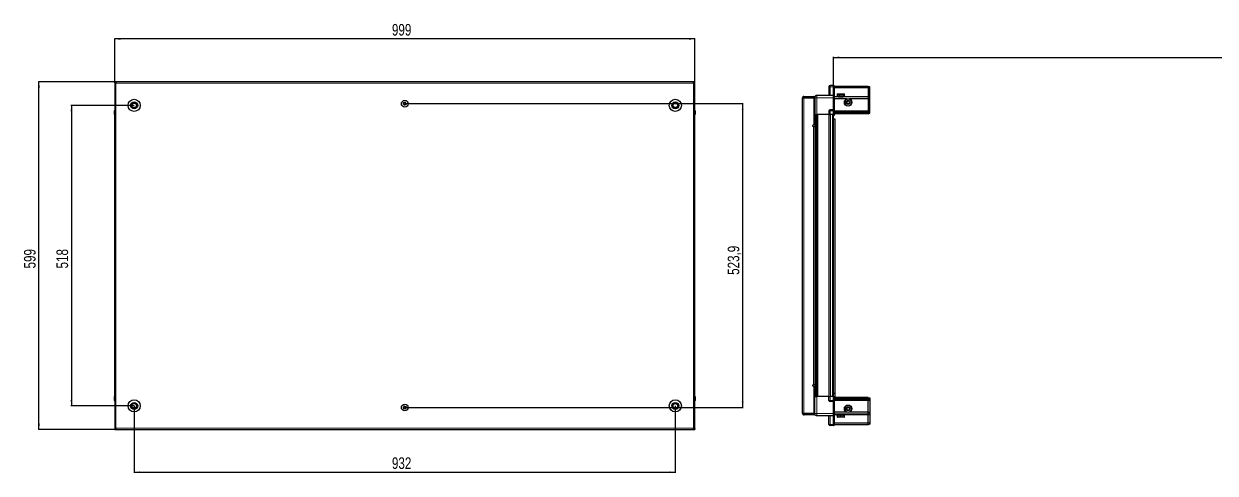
# Model space of a CAD drawing. Header units: millimetres. Extents: x 1415 to 5548, y -865 to 1643.
# Drawn here: x 1415 to 3467, y 801 to 1576 of the extents above; entities that cross this region are included whole.
import ezdxf

# ---------------------------------------------------------------- set-up
doc = ezdxf.new("R2010")
doc.units = ezdxf.units.MM
doc.layers.add('FORMAT', color=7, linetype='Continuous')
doc.styles.add('SLDTEXTSTYLE0', font='TXT', dxfattribs={"width": 0.75})
doc.dimstyles.new('SLDDIMSTYLE0', dxfattribs={"dimtxt": 20, "dimasz": 10, "dimexe": 0, "dimexo": 0.0625, "dimgap": 5, "dimtad": 2, "dimdec": 1, "dimrnd": 1e-09, "dimzin": 12, "dimdsep": 46, "dimtxsty": 'SLDTEXTSTYLE0', "dimsah": 1, "dimcen": 0.09, "dimadec": 0, "dimazin": 3, "dimtfac": 1, "dimtofl": 0, "dimtmove": 0, "dimatfit": 3, "dimfxl": 0, "dimfrac": 2, "dimtolj": 1, "dimtzin": 12, "dimarcsym": 0})

# ---------------------------------------------------------------- blocks, each defined once
blk = doc.blocks.new('_D')
at = {"layer": 'FORMAT'}
for p, q in [((1571.3, 1475.8), (1439.8, 1475.8)), ((1440.8, 876.8), (1440.8, 1475.8)), ((1571.3, 876.8), (1439.8, 876.8))]:
    blk.add_line(p, q, dxfattribs=at)
for points in [[(1440.8, 1475.8), (1439.3, 1465.8), (1442.4, 1465.8)], [(1440.8, 876.8), (1442.4, 886.8), (1439.3, 886.8)]]:
    blk.add_solid(points, dxfattribs=at)
at = {"layer": 'FORMAT', "insert": (1415, 1154.2), "char_height": 20, "attachment_point": 1, "rotation": 90, "style": 'SLDTEXTSTYLE0'}
blk.add_mtext('599', dxfattribs=at)
blk = doc.blocks.new('_D_1')
at = {"layer": 'FORMAT'}
for p, q in [((1571.3, 1475.8), (1571.3, 1550.8)), ((2570.3, 1549.8), (1571.3, 1549.8)), ((2570.3, 1475.8), (2570.3, 1550.8))]:
    blk.add_line(p, q, dxfattribs=at)
for points in [[(1571.3, 1549.8), (1581.3, 1548.3), (1581.3, 1551.4)], [(2570.3, 1549.8), (2560.3, 1551.4), (2560.3, 1548.3)]]:
    blk.add_solid(points, dxfattribs=at)
at = {"layer": 'FORMAT', "insert": (2048.7, 1575.6), "char_height": 20, "attachment_point": 1, "style": 'SLDTEXTSTYLE0'}
blk.add_mtext('999', dxfattribs=at)
blk = doc.blocks.new('_D_2')
at = {"layer": 'FORMAT'}
for p, q in [((1604.8, 917.3), (1604.8, 801.8)), ((2536.8, 917.3), (2536.8, 801.8)), ((1604.8, 802.8), (2536.8, 802.8))]:
    blk.add_line(p, q, dxfattribs=at)
for points in [[(1604.8, 802.8), (1614.8, 801.3), (1614.8, 804.4)], [(2536.8, 802.8), (2526.8, 804.4), (2526.8, 801.3)]]:
    blk.add_solid(points, dxfattribs=at)
at = {"layer": 'FORMAT', "insert": (2048.7, 828.6), "char_height": 20, "attachment_point": 1, "style": 'SLDTEXTSTYLE0'}
blk.add_mtext('932', dxfattribs=at)
blk = doc.blocks.new('_D_3')
at = {"layer": 'FORMAT'}
for p, q in [((2070.8, 1438.3), (2653.8, 1438.3)), ((2652.8, 1438.3), (2652.8, 914.5)), ((2070.8, 914.5), (2653.8, 914.5))]:
    blk.add_line(p, q, dxfattribs=at)
for points in [[(2652.8, 1438.3), (2651.3, 1428.3), (2654.4, 1428.3)], [(2652.8, 914.5), (2654.4, 924.5), (2651.3, 924.5)]]:
    blk.add_solid(points, dxfattribs=at)
at = {"layer": 'FORMAT', "insert": (2627, 1143.1), "char_height": 20, "attachment_point": 1, "rotation": 90, "style": 'SLDTEXTSTYLE0'}
blk.add_mtext('523,9', dxfattribs=at)
blk = doc.blocks.new('_D_4')
at = {"layer": 'FORMAT'}
for p, q in [((1604.8, 1435.3), (1495.8, 1435.3)), ((1496.8, 1435.3), (1496.8, 917.3)), ((1604.8, 917.3), (1495.8, 917.3))]:
    blk.add_line(p, q, dxfattribs=at)
for points in [[(1496.8, 1435.3), (1495.3, 1425.3), (1498.4, 1425.3)], [(1496.8, 917.3), (1498.4, 927.3), (1495.3, 927.3)]]:
    blk.add_solid(points, dxfattribs=at)
at = {"layer": 'FORMAT', "insert": (1471, 1154.2), "char_height": 20, "attachment_point": 1, "rotation": 90, "style": 'SLDTEXTSTYLE0'}
blk.add_mtext('518', dxfattribs=at)
blk = doc.blocks.new('_D_5')
at = {"layer": 'FORMAT'}
for p, q in [((2809.3, 1419.3), (2809.3, 1518.8)), ((4309.3, 1419.3), (4309.3, 1518.8)), ((2809.3, 1517.8), (4309.3, 1517.8))]:
    blk.add_line(p, q, dxfattribs=at)
for points in [[(2809.3, 1517.8), (2819.3, 1516.3), (2819.3, 1519.4)], [(4309.3, 1517.8), (4299.3, 1519.4), (4299.3, 1516.3)]]:
    blk.add_solid(points, dxfattribs=at)
at = {"layer": 'FORMAT', "insert": (3529.7, 1543.6), "char_height": 20, "attachment_point": 1, "style": 'SLDTEXTSTYLE0'}
blk.add_mtext('1500', dxfattribs=at)

msp = doc.modelspace()

# ---------------------------------------------------------------- linework, layer by layer
at = {"color": 7, "linetype": 'Continuous', "lineweight": 25}
for p, q in [((1571.32, 1474.32), (1571.32, 1475.82)), ((1573.42, 1475.82), (1571.32, 1475.82)), ((1571.32, 1474.32), (1573.42, 1474.32)), ((1571.32, 1474.32), (1571.32, 1473.72)), ((1571.32, 1473.72), (1571.32, 878.92)), ((1571.32, 1473.72), (1573.42, 1473.72)), ((1573.42, 1475.82), (1573.42, 1473.72)), ((2568.22, 1475.82), (1573.42, 1475.82)), ((2568.22, 1473.72), (2568.22, 1475.82)), ((2570.32, 1475.82), (2568.22, 1475.82)), ((2568.22, 1474.32), (2570.32, 1474.32)), ((2568.22, 1473.72), (2570.32, 1473.72)), ((2570.32, 1474.32), (2570.32, 1475.82)), ((2570.32, 1473.72), (2570.32, 1474.32)), ((2570.32, 878.92), (2570.32, 1473.72)), ((2801.43, 1467.32), (2801.43, 1452.32)), ((2809.43, 1469.32), (2803.43, 1469.32)), ((2809.43, 1469.32), (2809.76, 1469.32)), ((2809.43, 1469.32), (2809.43, 1467.32)), ((2809.43, 1452.52), (2809.43, 1467.32)), ((2809.43, 1452.52), (2809.43, 1467.32)), ((2810.63, 1468.82), (2809.76, 1469.32)), ((2810.63, 1467.32), (2810.63, 1468.82)), ((2868.93, 1467.82), (2810.63, 1467.82)), ((2810.63, 1467.32), (2810.63, 1452.52)), ((2868.93, 1465.32), (2810.63, 1465.32)), ((2868.93, 1467.82), (2868.93, 1465.32)), ((2871.93, 1467.02), (2868.93, 1467.82)), ((2868.93, 1465.32), (2868.93, 1450.82)), ((2871.93, 1465.17), (2868.93, 1465.32)), ((2871.93, 1465.17), (2871.93, 1467.02)), ((2871.93, 1450.82), (2871.93, 1465.17)), ((2755.93, 1443.96), (2755.63, 1443.96)), ((2755.63, 1432.39), (2755.63, 1443.96)), ((2757.43, 1448.47), (2755.93, 1448.47)), ((2755.93, 1447.97), (2755.93, 1448.47)), ((2755.93, 904.67), (2755.93, 1447.97)), ((2758.03, 1449.07), (2758.03, 1450.57)), ((2758.03, 1450.57), (2758.93, 1450.57)), ((2758.03, 1449.07), (2758.93, 1449.07)), ((2758.03, 1448.57), (2775.43, 1448.57)), ((2758.93, 1449.07), (2758.93, 1450.57)), ((2758.93, 1450.57), (2775.43, 1450.57)), ((2758.93, 1449.07), (2775.43, 1449.07)), ((2775.43, 1449.07), (2775.43, 1450.57)), ((2776.93, 1448.57), (2775.43, 1448.57)), ((2775.43, 1448.57), (2775.43, 1401.07)), ((2776.93, 1448.32), (2776.93, 1419.32)), ((2809.43, 1452.32), (2780.43, 1452.32)), ((2809.43, 1452.32), (2809.43, 1452.52)), ((2809.43, 1452.32), (2810.63, 1452.32)), ((2809.43, 1448.32), (2809.43, 1452.32)), ((2809.43, 1428.02), (2809.43, 1448.32)), ((2810.63, 1452.52), (2810.63, 1452.32)), ((2810.63, 1452.32), (2810.63, 1448.32)), ((2868.93, 1449.82), (2810.63, 1449.82)), ((2810.63, 1448.32), (2810.63, 1428.02)), ((2831.93, 1446.32), (2810.63, 1446.32)), ((2815.43, 1454.22), (2815.43, 1451.82)), ((2815.43, 1451.82), (2815.43, 1451.32)), ((2815.43, 1451.32), (2815.56, 1451.32)), ((2815.75, 1451.82), (2815.56, 1451.82)), ((2815.56, 1451.82), (2815.56, 1451.32)), ((2815.56, 1451.32), (2815.75, 1451.32)), ((2815.75, 1451.82), (2815.75, 1451.32)), ((2815.75, 1451.32), (2816.28, 1451.32)), ((2816.23, 1455.02), (2823.39, 1455.02)), ((2816.68, 1451.82), (2816.28, 1451.82)), ((2816.28, 1451.82), (2816.28, 1451.32)), ((2816.28, 1451.32), (2816.68, 1451.32)), ((2816.68, 1451.82), (2816.68, 1451.32)), ((2816.68, 1451.32), (2817.55, 1451.32)), ((2817.53, 1451.32), (2817.53, 1451.22)), ((2817.53, 1451.22), (2826.33, 1451.22)), ((2818.12, 1451.82), (2817.55, 1451.82)), ((2817.55, 1451.82), (2817.55, 1451.32)), ((2817.55, 1451.32), (2818.12, 1451.32)), ((2817.93, 1450.82), (2818.62, 1450.34)), ((2817.93, 1450.82), (2822.96, 1450.82)), ((2818.62, 1450.34), (2817.93, 1449.86)), ((2817.93, 1449.86), (2817.93, 1449.82)), ((2817.93, 1449.86), (2822.96, 1449.86)), ((2818.12, 1451.82), (2818.12, 1451.32)), ((2818.12, 1451.32), (2819.25, 1451.32)), ((2818.62, 1450.34), (2822.78, 1450.34)), ((2819.94, 1451.82), (2819.25, 1451.82)), ((2819.25, 1451.82), (2819.25, 1451.32)), ((2819.25, 1451.32), (2819.94, 1451.32)), ((2819.94, 1451.82), (2819.94, 1451.32)), ((2819.94, 1451.32), (2821.21, 1451.32)), ((2821.95, 1451.82), (2821.21, 1451.82)), ((2821.21, 1451.82), (2821.21, 1451.32)), ((2821.21, 1451.32), (2821.44, 1451.32)), ((2821.44, 1451.82), (2821.44, 1451.32)), ((2821.94, 1451.82), (2821.94, 1451.32)), ((2821.94, 1451.32), (2821.95, 1451.32)), ((2821.95, 1451.82), (2821.95, 1451.32)), ((2821.95, 1451.32), (2823.24, 1451.32)), ((2822.78, 1450.34), (2825.24, 1450.34)), ((2822.96, 1450.82), (2825.93, 1450.82)), ((2822.96, 1449.86), (2825.93, 1449.86)), ((2823.95, 1451.82), (2823.24, 1451.82)), ((2823.24, 1451.82), (2823.24, 1451.32)), ((2823.3, 1451.82), (2823.3, 1451.32)), ((2823.3, 1451.32), (2823.95, 1451.32)), ((2823.39, 1455.02), (2827.63, 1455.02)), ((2823.95, 1451.82), (2823.95, 1451.32)), ((2823.95, 1451.32), (2825.14, 1451.32)), ((2825.76, 1451.82), (2825.14, 1451.82)), ((2825.14, 1451.82), (2825.14, 1451.32)), ((2825.14, 1451.32), (2825.76, 1451.32)), ((2825.24, 1450.34), (2825.93, 1450.82)), ((2825.93, 1449.86), (2825.24, 1450.34)), ((2825.76, 1451.82), (2825.76, 1451.32)), ((2825.76, 1451.32), (2826.73, 1451.32)), ((2825.93, 1449.82), (2825.93, 1449.86)), ((2826.33, 1451.22), (2826.33, 1451.32)), ((2827.2, 1451.82), (2826.73, 1451.82)), ((2826.73, 1451.82), (2826.73, 1451.32)), ((2826.73, 1451.32), (2827.2, 1451.32)), ((2827.2, 1451.82), (2827.2, 1451.32)), ((2827.2, 1451.32), (2827.85, 1451.32)), ((2828.11, 1451.82), (2827.85, 1451.82)), ((2827.85, 1451.82), (2827.85, 1451.32)), ((2827.85, 1451.32), (2828.11, 1451.32)), ((2828.11, 1451.82), (2828.11, 1451.32)), ((2828.11, 1451.32), (2828.39, 1451.32)), ((2828.43, 1451.82), (2828.39, 1451.82)), ((2828.39, 1451.82), (2828.39, 1451.32)), ((2828.39, 1451.32), (2828.43, 1451.32)), ((2828.43, 1451.82), (2828.43, 1454.22)), ((2828.43, 1451.82), (2828.43, 1451.32)), ((2868.93, 1446.32), (2836.93, 1446.32)), ((2868.93, 1450.82), (2868.93, 1449.82)), ((2868.93, 1449.82), (2868.93, 1446.32)), ((2871.93, 1449.02), (2868.93, 1449.82)), ((2868.93, 1446.32), (2868.93, 1425.82)), ((2868.93, 1446.32), (2871.93, 1445.99)), ((2871.93, 1449.02), (2871.93, 1450.82)), ((2871.93, 1445.99), (2871.93, 1449.02)), ((2871.93, 1425.82), (2871.93, 1445.99)), ((1570.82, 1425.82), (1570.82, 1419.32)), ((1570.82, 1419.32), (1570.82, 1425.82)), ((1570.82, 1419.32), (1570.82, 1419.32)), ((1571.32, 1419.32), (1570.82, 1419.32)), ((1570.97, 1419.32), (1570.97, 933.32)), ((2570.32, 1427.15), (2570.32, 1427.15)), ((2570.32, 1419.32), (2570.82, 1419.32)), ((2570.67, 933.32), (2570.67, 1419.32)), ((2570.82, 1425.82), (2570.82, 1419.32)), ((2570.82, 1419.32), (2570.82, 1425.82)), ((2570.82, 1419.32), (2570.82, 1419.32)), ((2570.82, 1419.32), (2570.82, 1419.32)), ((2755.63, 1432.39), (2755.93, 1432.39)), ((2775.43, 1422.07), (2776.93, 1422.07)), ((2776.93, 1419.32), (2775.43, 1419.32)), ((2777.58, 933.32), (2777.58, 1419.32)), ((2779.37, 1419.32), (2779.37, 933.32)), ((2779.4, 1419.32), (2779.4, 933.32)), ((2801.43, 1419.32), (2780.43, 1419.32)), ((2801.43, 1425.82), (2801.43, 1419.32)), ((2801.43, 1419.32), (2803.43, 1419.32)), ((2802.08, 933.32), (2802.08, 1419.32)), ((2809.43, 1427.82), (2803.43, 1427.82)), ((2809.43, 1419.32), (2803.43, 1419.32)), ((2809.28, 933.32), (2809.28, 1419.32)), ((2809.43, 1427.82), (2809.43, 1428.02)), ((2809.43, 1427.82), (2810.63, 1427.82)), ((2809.43, 1427.82), (2809.43, 1425.82)), ((2809.43, 1419.32), (2809.43, 1425.82)), ((2809.43, 1419.32), (2809.43, 1425.82)), ((2809.43, 1419.32), (2809.76, 1419.32)), ((2809.43, 1419.32), (2809.43, 1419.32)), ((2809.76, 1419.32), (2809.76, 1425.82)), ((2810.63, 1419.32), (2809.76, 1419.32)), ((2809.76, 1419.32), (2809.76, 1419.32)), ((2810.63, 1428.02), (2810.63, 1427.82)), ((2810.63, 1427.15), (2810.63, 1427.82)), ((2810.63, 1427.15), (2810.63, 1419.32)), ((2868.93, 1424.82), (2810.63, 1424.82)), ((2868.93, 1423.82), (2810.63, 1423.82)), ((2868.93, 1422.32), (2810.63, 1422.32)), ((2868.93, 1420.82), (2810.63, 1420.82)), ((2868.93, 1425.82), (2868.93, 1424.82)), ((2868.93, 1424.82), (2868.93, 1423.82)), ((2868.93, 1424.82), (2871.93, 1424.02)), ((2868.93, 1423.82), (2868.93, 1422.32)), ((2868.93, 1423.82), (2871.93, 1423.28)), ((2868.93, 1422.32), (2871.93, 1422.78)), ((2868.93, 1422.32), (2868.93, 1420.82)), ((2868.93, 1420.82), (2871.93, 1421.63)), ((2871.93, 1424.02), (2871.93, 1425.82)), ((2871.93, 1423.28), (2871.93, 1424.02)), ((2871.93, 1422.78), (2871.93, 1423.28)), ((2871.93, 1421.63), (2871.93, 1422.78)), ((2775.43, 1401.07), (2774.08, 1401.07)), ((2774.08, 1399.07), (2774.83, 1399.07)), ((2774.83, 1399.07), (2776.93, 1399.07)), ((2776.93, 1399.07), (2776.93, 953.57)), ((2809.28, 1412.32), (2811.78, 1412.32)), ((2811.78, 1412.32), (2811.78, 938.82)), ((2774.83, 953.57), (2774.08, 953.57)), ((2774.08, 951.57), (2775.43, 951.57)), ((2776.93, 953.57), (2774.83, 953.57)), ((2775.43, 951.57), (2775.43, 904.07)), ((1570.82, 933.32), (1570.82, 933.32)), ((1570.82, 926.82), (1570.82, 933.32)), ((1570.82, 933.32), (1570.82, 933.32)), ((1570.82, 933.32), (1570.82, 926.82)), ((1571.32, 933.32), (1570.82, 933.32)), ((1571.32, 925.5), (1571.32, 925.5)), ((2570.32, 933.32), (2570.82, 933.32)), ((2570.82, 933.32), (2570.82, 933.32)), ((2570.82, 926.82), (2570.82, 933.32)), ((2570.82, 933.32), (2570.82, 926.82)), ((2776.93, 933.32), (2775.43, 933.32)), ((2776.93, 930.57), (2775.43, 930.57)), ((2776.93, 904.32), (2776.93, 933.32)), ((2801.43, 933.32), (2780.43, 933.32)), ((2801.43, 926.82), (2801.43, 933.32)), ((2801.43, 933.32), (2803.43, 933.32)), ((2809.43, 933.32), (2803.43, 933.32)), ((2809.43, 924.82), (2803.43, 924.82)), ((2811.78, 938.82), (2809.28, 938.82)), ((2809.43, 926.82), (2809.43, 933.32)), ((2809.43, 933.32), (2809.76, 933.32)), ((2809.43, 926.82), (2809.43, 924.82)), ((2809.43, 926.82), (2809.43, 924.82)), ((2809.43, 924.82), (2810.63, 924.82)), ((2809.43, 924.62), (2809.43, 924.82)), ((2809.43, 904.32), (2809.43, 924.62)), ((2809.76, 926.82), (2809.76, 933.32)), ((2809.76, 933.32), (2810.63, 933.32)), ((2810.63, 933.32), (2810.63, 925.5)), ((2868.93, 931.82), (2810.63, 931.82)), ((2868.93, 930.32), (2810.63, 930.32)), ((2868.93, 928.82), (2810.63, 928.82)), ((2868.93, 927.82), (2810.63, 927.82)), ((2810.63, 924.82), (2810.63, 925.5)), ((2810.63, 924.82), (2810.63, 924.62)), ((2810.63, 924.62), (2810.63, 904.32)), ((2811.78, 938.82), (2811.78, 931.82)), ((2868.93, 930.32), (2868.93, 931.82)), ((2868.93, 931.82), (2871.93, 931.02)), ((2868.93, 928.82), (2868.93, 930.32)), ((2868.93, 930.32), (2871.93, 929.87)), ((2868.93, 928.82), (2871.93, 929.37)), ((2868.93, 927.82), (2868.93, 928.82)), ((2868.93, 927.82), (2871.93, 928.63)), ((2868.93, 926.82), (2868.93, 927.82)), ((2868.93, 906.32), (2868.93, 926.82)), ((2871.93, 931.02), (2871.93, 929.87)), ((2871.93, 929.87), (2871.93, 929.37)), ((2871.93, 929.37), (2871.93, 928.63)), ((2871.93, 928.63), (2871.93, 926.82)), ((2871.93, 926.82), (2871.93, 906.66)), ((2755.93, 920.26), (2755.63, 920.26)), ((2755.63, 910.58), (2755.63, 920.26)), ((2755.63, 908.69), (2755.63, 910.58)), ((2755.63, 908.69), (2755.93, 908.69)), ((2755.93, 904.17), (2755.93, 904.67)), ((2757.43, 904.17), (2755.93, 904.17)), ((2775.43, 904.07), (2758.03, 904.07)), ((2758.03, 903.57), (2758.03, 902.07)), ((2758.03, 903.57), (2758.93, 903.57)), ((2775.43, 903.57), (2758.93, 903.57)), ((2758.93, 903.57), (2758.93, 902.07)), ((2775.43, 904.07), (2776.93, 904.07)), ((2775.43, 903.57), (2775.43, 902.07)), ((2809.43, 900.32), (2809.43, 904.32)), ((2831.93, 906.32), (2810.63, 906.32)), ((2810.63, 904.32), (2810.63, 900.32)), ((2868.93, 906.32), (2836.93, 906.32)), ((2868.93, 906.32), (2871.93, 906.66)), ((2868.93, 902.82), (2868.93, 906.32)), ((2871.93, 903.63), (2868.93, 902.82)), ((2871.93, 906.66), (2871.93, 903.63)), ((2871.93, 903.63), (2871.93, 901.82)), ((2758.03, 902.07), (2758.93, 902.07)), ((2775.43, 902.07), (2758.93, 902.07)), ((2809.43, 900.32), (2780.43, 900.32)), ((2801.43, 885.32), (2801.43, 900.32)), ((2809.43, 883.32), (2803.43, 883.32)), ((2809.43, 900.32), (2810.63, 900.32)), ((2809.43, 900.12), (2809.43, 900.32)), ((2809.43, 885.32), (2809.43, 900.12)), ((2809.43, 885.32), (2809.43, 883.32)), ((2809.43, 883.32), (2809.76, 883.32)), ((2809.43, 883.32), (2809.76, 883.32)), ((2809.43, 883.32), (2809.43, 883.32)), ((2809.76, 883.32), (2810.63, 883.82)), ((2809.76, 883.32), (2810.63, 883.82)), ((2868.93, 902.82), (2810.63, 902.82)), ((2810.63, 900.32), (2810.63, 900.12)), ((2810.63, 900.12), (2810.63, 885.32)), ((2868.93, 887.32), (2810.63, 887.32)), ((2810.63, 883.82), (2810.63, 885.32)), ((2868.93, 884.82), (2810.63, 884.82)), ((2815.43, 901.32), (2815.43, 898.42)), ((2815.52, 901.32), (2815.43, 901.32)), ((2815.52, 900.82), (2815.52, 901.32)), ((2815.69, 901.32), (2815.52, 901.32)), ((2815.52, 900.82), (2815.69, 900.82)), ((2815.69, 900.82), (2815.69, 901.32)), ((2816.18, 901.32), (2815.69, 901.32)), ((2816.18, 900.82), (2816.18, 901.32)), ((2816.56, 901.32), (2816.18, 901.32)), ((2816.18, 900.82), (2816.56, 900.82)), ((2816.37, 897.62), (2816.23, 897.62)), ((2827.63, 897.62), (2816.37, 897.62)), ((2816.56, 900.82), (2816.56, 901.32)), ((2817.4, 901.32), (2816.56, 901.32)), ((2817.4, 900.82), (2817.4, 901.32)), ((2817.96, 901.32), (2817.4, 901.32)), ((2817.4, 900.82), (2817.96, 900.82)), ((2817.53, 901.42), (2817.53, 901.32)), ((2822.92, 901.42), (2817.53, 901.42)), ((2817.93, 902.82), (2817.93, 902.79)), ((2817.93, 902.79), (2818.62, 902.31)), ((2818.03, 902.79), (2817.93, 902.79)), ((2818.62, 902.31), (2817.93, 901.82)), ((2818.03, 901.82), (2817.93, 901.82)), ((2817.96, 900.82), (2817.96, 901.32)), ((2819.06, 901.32), (2817.96, 901.32)), ((2825.93, 902.79), (2818.03, 902.79)), ((2825.93, 901.82), (2818.03, 901.82)), ((2818.7, 902.31), (2818.62, 902.31)), ((2825.24, 902.31), (2818.7, 902.31)), ((2819.06, 900.82), (2819.06, 901.32)), ((2819.74, 901.32), (2819.06, 901.32)), ((2819.06, 900.82), (2819.74, 900.82)), ((2819.74, 900.82), (2819.74, 901.32)), ((2821, 901.32), (2819.74, 901.32)), ((2821, 900.82), (2821, 901.32)), ((2821.3, 901.32), (2821, 901.32)), ((2821, 900.82), (2821.74, 900.82)), ((2821.3, 900.82), (2821.3, 901.32)), ((2821.74, 900.82), (2821.74, 901.32)), ((2823.04, 901.32), (2821.74, 901.32)), ((2826.33, 901.42), (2822.92, 901.42)), ((2823.04, 900.82), (2823.04, 901.32)), ((2823.04, 900.82), (2823.76, 900.82)), ((2823.17, 900.82), (2823.17, 901.32)), ((2823.76, 901.32), (2823.17, 901.32)), ((2823.76, 900.82), (2823.76, 901.32)), ((2824.96, 901.32), (2823.76, 901.32)), ((2824.96, 900.82), (2824.96, 901.32)), ((2825.59, 901.32), (2824.96, 901.32)), ((2824.96, 900.82), (2825.59, 900.82)), ((2825.24, 902.31), (2825.93, 902.79)), ((2825.93, 901.82), (2825.24, 902.31)), ((2825.59, 900.82), (2825.59, 901.32)), ((2826.59, 901.32), (2825.59, 901.32)), ((2825.93, 902.79), (2825.93, 902.82)), ((2826.33, 901.32), (2826.33, 901.42)), ((2826.59, 900.82), (2826.59, 901.32)), ((2827.07, 901.32), (2826.59, 901.32)), ((2826.59, 900.82), (2827.07, 900.82)), ((2827.07, 900.82), (2827.07, 901.32)), ((2827.76, 901.32), (2827.07, 901.32)), ((2827.76, 900.82), (2827.76, 901.32)), ((2828.05, 901.32), (2827.76, 901.32)), ((2827.76, 900.82), (2828.05, 900.82)), ((2828.05, 900.82), (2828.05, 901.32)), ((2828.36, 901.32), (2828.05, 901.32)), ((2828.36, 900.82), (2828.36, 901.32)), ((2828.42, 901.32), (2828.36, 901.32)), ((2828.36, 900.82), (2828.42, 900.82)), ((2828.42, 900.82), (2828.42, 901.32)), ((2828.43, 901.32), (2828.42, 901.32)), ((2828.43, 898.42), (2828.43, 901.32)), ((2868.93, 901.82), (2868.93, 902.82)), ((2868.93, 887.32), (2868.93, 901.82)), ((2871.93, 887.48), (2868.93, 887.32)), ((2868.93, 884.82), (2868.93, 887.32)), ((2871.93, 885.63), (2868.93, 884.82)), ((2871.93, 901.82), (2871.93, 887.48)), ((2871.93, 887.48), (2871.93, 885.63)), ((1573.42, 878.92), (1571.32, 878.92)), ((1571.32, 878.92), (1571.32, 878.32)), ((1571.32, 878.32), (1571.32, 876.82)), ((1573.42, 878.32), (1571.32, 878.32)), ((1571.32, 876.82), (1573.42, 876.82)), ((1573.42, 878.92), (1573.42, 876.82)), ((1573.42, 876.82), (2568.22, 876.82)), ((2570.32, 878.92), (2568.22, 878.92)), ((2568.22, 876.82), (2568.22, 878.92)), ((2570.32, 878.32), (2568.22, 878.32)), ((2568.22, 876.82), (2570.32, 876.82)), ((2570.32, 878.32), (2570.32, 878.92)), ((2570.32, 878.32), (2570.32, 876.82))]:
    msp.add_line(p, q, dxfattribs=at)
at = {"color": 8, "linetype": 'Continuous', "lineweight": 18}
for p, q in [((1573.42, 1473.72), (1573.42, 878.92)), ((2568.22, 1473.72), (1573.42, 1473.72)), ((2568.22, 878.92), (2568.22, 1473.72)), ((2803.43, 1467.32), (2801.43, 1467.32)), ((2803.43, 1467.32), (2803.43, 1469.32)), ((2803.43, 1452.32), (2803.43, 1467.32)), ((2809.43, 1467.32), (2803.43, 1467.32)), ((2809.43, 1467.32), (2810.63, 1467.32)), ((2758.03, 1448.57), (2758.03, 904.07)), ((2780.43, 1419.32), (2780.43, 1448.32)), ((2809.43, 1448.32), (2780.43, 1448.32)), ((2809.43, 1452.52), (2810.63, 1452.52)), ((2809.43, 1448.32), (2810.63, 1448.32)), ((2817.93, 1450.82), (2810.63, 1450.82)), ((2815.43, 1454.22), (2823.6, 1454.22)), ((2823.6, 1454.22), (2828.43, 1454.22)), ((2868.93, 1450.82), (2825.93, 1450.82)), ((2871.93, 1450.82), (2868.93, 1450.82)), ((1571.32, 1425.82), (1570.82, 1425.82)), ((2570.32, 1425.82), (2570.82, 1425.82)), ((2776.93, 1399.07), (2776.93, 1419.32)), ((2778.16, 1419.32), (2778.16, 933.32)), ((2780.61, 933.32), (2780.61, 1419.32)), ((2782.02, 1419.32), (2782.02, 933.32)), ((2801.43, 1425.82), (2803.43, 1425.82)), ((2801.43, 933.32), (2801.43, 1419.32)), ((2803.43, 1425.82), (2803.43, 1427.82)), ((2803.43, 1419.32), (2803.43, 1425.82)), ((2809.43, 1425.82), (2803.43, 1425.82)), ((2804.08, 933.32), (2804.08, 1419.32)), ((2807.28, 933.32), (2807.28, 1419.32)), ((2809.43, 1428.02), (2810.63, 1428.02)), ((2809.43, 1425.82), (2809.76, 1425.82)), ((2809.43, 1419.32), (2809.76, 1419.32)), ((2868.93, 1425.82), (2810.63, 1425.82)), ((2868.93, 1425.82), (2871.93, 1425.82)), ((2774.83, 953.57), (2774.83, 1399.07)), ((2776.93, 933.32), (2776.93, 953.57)), ((1571.32, 926.82), (1570.82, 926.82)), ((2570.32, 926.82), (2570.82, 926.82)), ((2780.43, 933.32), (2780.43, 904.32)), ((2801.43, 926.82), (2803.43, 926.82)), ((2803.43, 933.32), (2803.43, 926.82)), ((2803.43, 926.82), (2803.43, 924.82)), ((2809.43, 926.82), (2803.43, 926.82)), ((2809.43, 926.82), (2809.76, 926.82)), ((2810.63, 924.62), (2809.43, 924.62)), ((2868.93, 926.82), (2810.63, 926.82)), ((2868.93, 926.82), (2871.93, 926.82)), ((2809.43, 904.32), (2780.43, 904.32)), ((2809.43, 904.32), (2810.63, 904.32)), ((2803.43, 885.32), (2801.43, 885.32)), ((2803.43, 900.32), (2803.43, 885.32)), ((2803.43, 885.32), (2803.43, 883.32)), ((2809.43, 885.32), (2803.43, 885.32)), ((2810.63, 900.12), (2809.43, 900.12)), ((2809.43, 885.32), (2810.63, 885.32)), ((2817.93, 901.82), (2810.63, 901.82)), ((2815.59, 898.42), (2815.43, 898.42)), ((2828.43, 898.42), (2815.59, 898.42)), ((2868.93, 901.82), (2825.93, 901.82)), ((2871.93, 901.82), (2868.93, 901.82)), ((1573.42, 878.92), (2568.22, 878.92))]:
    msp.add_line(p, q, dxfattribs=at)
at = {"color": 7, "linetype": 'Continuous', "lineweight": 25}
for centre, radius in [((1604.82, 1435.32), 10.5), ((1604.82, 1435.32), 6), ((1604.82, 1435.32), 3.9), ((2070.82, 1438.17), 5.79), ((2070.82, 1438.17), 1.85), ((2536.82, 1435.32), 10.5), ((2536.82, 1435.32), 6), ((2536.82, 1435.32), 3.9), ((2834.43, 1440.32), 6.5), ((2834.43, 1440.32), 3.46), ((1604.82, 917.32), 10.5), ((2536.82, 917.32), 10.5), ((1604.82, 917.32), 6), ((1604.82, 917.32), 3.9), ((2070.82, 914.47), 5.79), ((2070.82, 914.47), 1.85), ((2536.82, 917.32), 6), ((2536.82, 917.32), 3.9), ((2834.43, 912.32), 6.5), ((2834.43, 912.32), 3.46)]:
    msp.add_circle(centre, radius, dxfattribs=at)
at = {"color": 8, "linetype": 'Continuous', "lineweight": 18}
for centre in [(2834.43, 1440.32), (2834.43, 912.32)]:
    msp.add_circle(centre, 5.7, dxfattribs=at)
at = {"color": 7, "linetype": 'Continuous', "lineweight": 25}
for centre, radius, start, end in [((2803.43, 1467.32), 2, 90, 180), ((1604.82, 1435.32), 4.62, 120, 180), ((1604.82, 1435.32), 4.62, 60, 120), ((1604.82, 1435.32), 4.62, 360, 60), ((2536.82, 1435.32), 4.62, 120, 180), ((2536.82, 1435.32), 4.62, 60, 120), ((2536.82, 1435.32), 4.62, 0, 60), ((2757.93, 1448.07), 0.5, 90, 117.52901), ((2775.33, 1448.47), 0.6, 9.59407, 90), ((2775.33, 1448.47), 2.1, 32.2369, 87.2706), ((2816.23, 1454.22), 0.8, 90, 180), ((2817.53, 1450.82), 0.4, 0, 90), ((2826.33, 1450.82), 0.4, 90, 180), ((2827.63, 1454.22), 0.8, 0, 90), ((2834.43, 1440.32), 2.5, 161.00659, 221.00659), ((2834.43, 1440.32), 2.5, 101.00659, 161.00659), ((2834.43, 1440.32), 2.5, 221.00659, 281.00659), ((2834.43, 1440.32), 2.5, 41.00659, 101.00659), ((2834.43, 1440.32), 2.5, 281.00659, 341.00659), ((2834.43, 1440.32), 2.5, 341.00659, 41.00659), ((1572.82, 1425.82), 2, 138.59038, 180), ((1604.82, 1435.32), 4.62, 180, 240), ((1604.82, 1435.32), 4.62, 240, 300), ((1604.82, 1435.32), 4.62, 300, 360), ((2536.82, 1435.32), 4.62, 180, 240), ((2536.82, 1435.32), 4.62, 240, 300), ((2536.82, 1435.32), 4.62, 300, 0), ((2568.82, 1425.82), 2, 0, 41.39416), ((2803.43, 1425.82), 2, 90, 180), ((2806.78, 1421.97), 5, 300, 346.70293), ((2774.08, 1400.07), 1, 90, 270), ((2774.08, 952.57), 1, 90, 270), ((1572.82, 926.82), 2, 180, 221.39416), ((2568.82, 926.82), 2, 318.59038, 0), ((2803.43, 926.82), 2, 180, 270), ((1604.82, 917.32), 4.62, 120, 180), ((1604.82, 917.32), 4.62, 180, 240), ((1604.82, 917.32), 4.62, 60, 120), ((1604.82, 917.32), 4.62, 240, 300), ((1604.82, 917.32), 4.62, 360, 60), ((1604.82, 917.32), 4.62, 300, 360), ((2536.82, 917.32), 4.62, 120, 180), ((2536.82, 917.32), 4.62, 180, 240), ((2536.82, 917.32), 4.62, 60, 120), ((2536.82, 917.32), 4.62, 240, 300), ((2536.82, 917.32), 4.62, 0, 60), ((2536.82, 917.32), 4.62, 300, 0), ((2757.93, 904.57), 0.5, 243.29122, 270), ((2775.33, 904.17), 0.6, 270, 350.40593), ((2775.33, 904.17), 2.1, 272.7294, 327.8305), ((2834.43, 912.32), 2.5, 127.98423, 187.98423), ((2834.43, 912.32), 2.5, 187.98423, 247.98423), ((2834.43, 912.32), 2.5, 67.98423, 127.98423), ((2834.43, 912.32), 2.5, 247.98423, 307.98423), ((2834.43, 912.32), 2.5, 7.98423, 67.98423), ((2834.43, 912.32), 2.5, 307.98423, 7.98423), ((2803.43, 885.32), 2, 180, 270), ((2816.23, 898.42), 0.8, 180, 270), ((2817.53, 901.82), 0.4, 270, 0), ((2826.33, 901.82), 0.4, 180, 270), ((2827.63, 898.42), 0.8, 270, 0)]:
    msp.add_arc(centre, radius, start, end, dxfattribs=at)
for centre, start_param, end_param in [((2813.22, 1425.82), 2.4188584, 3.1415927), ((2813.22, 926.82), 3.1415927, 3.8643269)]:
    msp.add_ellipse(centre, major_axis=(3.46, 0), ratio=0.5773503, start_param=start_param, end_param=end_param, dxfattribs=at)
for points, knots in [([(1600.2, 1435.32), (1600.53, 1435.9), (1601.1, 1436.88), (1601.92, 1438.3), (1602.33, 1439.01), (1602.51, 1439.32)], [0, 0, 0, 0, 0.4391308, 0.7513783, 1, 1, 1, 1]), ([(1602.51, 1439.32), (1602.71, 1439.32), (1603.42, 1439.32), (1604.72, 1439.32), (1606.11, 1439.32), (1606.86, 1439.32), (1607.13, 1439.32)], [0, 0, 0, 0, 0.1393293, 0.4852696, 0.8163565, 1, 1, 1, 1]), ([(1607.13, 1439.32), (1607.46, 1438.75), (1608.03, 1437.77), (1608.85, 1436.35), (1609.26, 1435.64), (1609.44, 1435.32)], [0, 0, 0, 0, 0.4391308, 0.7513783, 1, 1, 1, 1]), ([(2068.73, 1440.04), (2068.72, 1440.03), (2068.71, 1440), (2068.71, 1439.95), (2068.73, 1439.8), (2068.87, 1439.44), (2069.06, 1438.94), (2068.96, 1438.31), (2068.64, 1437.91), (2068.36, 1437.63), (2068.21, 1437.45), (2068.16, 1437.36), (2068.15, 1437.32), (2068.16, 1437.29), (2068.18, 1437.26), (2068.24, 1437.22), (2068.5, 1437.15), (2068.97, 1437.09), (2069.64, 1436.85), (2069.96, 1436.21), (2070.06, 1435.75), (2070.16, 1435.5), (2070.21, 1435.45), (2070.24, 1435.43), (2070.27, 1435.43), (2070.31, 1435.44), (2070.34, 1435.46), (2070.41, 1435.51), (2070.56, 1435.68), (2070.8, 1435.98), (2071.17, 1436.34), (2071.78, 1436.51), (2072.3, 1436.38), (2072.68, 1436.28), (2072.83, 1436.27), (2072.89, 1436.29), (2072.91, 1436.31), (2072.93, 1436.34), (2072.93, 1436.4), (2072.91, 1436.54), (2072.77, 1436.9), (2072.58, 1437.41), (2072.68, 1438.04), (2073, 1438.44), (2073.28, 1438.72), (2073.43, 1438.9), (2073.48, 1438.98), (2073.49, 1439.03), (2073.48, 1439.06), (2073.46, 1439.08), (2073.4, 1439.13), (2073.14, 1439.2), (2072.67, 1439.25), (2072, 1439.5), (2071.68, 1440.13), (2071.58, 1440.6), (2071.48, 1440.85), (2071.43, 1440.9), (2071.4, 1440.91), (2071.37, 1440.92), (2071.33, 1440.91), (2071.3, 1440.89), (2071.23, 1440.84), (2071.08, 1440.67), (2070.84, 1440.37), (2070.47, 1440.01), (2069.86, 1439.84), (2069.34, 1439.97), (2068.96, 1440.06), (2068.81, 1440.07), (2068.75, 1440.06), (2068.74, 1440.04), (2068.73, 1440.04)], [0, 0, 0, 0, 0.0020087, 0.00442, 0.0093647, 0.0255282, 0.0677053, 0.0957862, 0.1246456, 0.1503415, 0.1605194, 0.1633943, 0.1656965, 0.1672448, 0.1688741, 0.1707699, 0.1786058, 0.2119941, 0.2499945, 0.2879948, 0.3213831, 0.329219, 0.3311148, 0.3327441, 0.3342924, 0.3362166, 0.3385353, 0.3413178, 0.349662, 0.3753578, 0.4042173, 0.4322982, 0.4744753, 0.4906388, 0.4966691, 0.49844, 0.5, 0.5020087, 0.50442, 0.5093647, 0.5255282, 0.5677053, 0.5957862, 0.6246456, 0.6503415, 0.6605194, 0.6633943, 0.6656965, 0.6672448, 0.6688741, 0.6707699, 0.6786058, 0.7119941, 0.7499945, 0.7879948, 0.8213831, 0.829219, 0.8311148, 0.8327441, 0.8342924, 0.8362166, 0.8385353, 0.8413178, 0.849662, 0.8753578, 0.9042173, 0.9322982, 0.9744753, 0.9906388, 0.9966691, 0.99844, 1, 1, 1, 1]), ([(2532.2, 1435.32), (2532.53, 1435.9), (2533.1, 1436.88), (2533.92, 1438.3), (2534.33, 1439.01), (2534.51, 1439.32)], [0, 0, 0, 0, 0.4391308, 0.7513783, 1, 1, 1, 1]), ([(2534.51, 1439.32), (2534.71, 1439.32), (2535.42, 1439.32), (2536.72, 1439.32), (2538.11, 1439.32), (2538.86, 1439.32), (2539.13, 1439.32)], [0, 0, 0, 0, 0.1393293, 0.4852696, 0.8163565, 1, 1, 1, 1]), ([(2539.13, 1439.32), (2539.46, 1438.75), (2540.03, 1437.77), (2540.85, 1436.35), (2541.26, 1435.64), (2541.44, 1435.32)], [0, 0, 0, 0, 0.4391308, 0.7513783, 1, 1, 1, 1]), ([(2758.03, 1450.57), (2757.77, 1450.55), (2757.28, 1450.49), (2756.64, 1450.1), (2756.17, 1449.54), (2755.95, 1448.96), (2755.93, 1448.6), (2755.93, 1448.47)], [0, 0, 0, 0, 0.2302553, 0.4485219, 0.6667858, 0.8850496, 1, 1, 1, 1]), ([(2755.93, 1447.97), (2755.95, 1448.02), (2756, 1448.11), (2756.4, 1448.24), (2756.95, 1448.37), (2757.53, 1448.48), (2757.9, 1448.55), (2758.03, 1448.57)], [0, 0, 0, 0, 0.2302553, 0.4485219, 0.6667858, 0.8850496, 1, 1, 1, 1]), ([(2780.43, 1452.32), (2779.99, 1452.28), (2779.31, 1452.2), (2778.49, 1451.77), (2777.93, 1451.32), (2777.48, 1450.76), (2777.04, 1449.94), (2776.97, 1449.26), (2776.93, 1448.82)], [0, 0, 0, 0, 0.2394568, 0.3683607, 0.5, 0.6316393, 0.7605432, 1, 1, 1, 1]), ([(2776.93, 1448.82), (2776.93, 1448.82), (2776.93, 1448.8), (2776.93, 1448.69), (2776.93, 1448.52), (2776.93, 1448.39), (2776.93, 1448.32)], [0, 0, 0, 0, 0.2493943, 0.5003335, 0.7501667, 1, 1, 1, 1]), ([(2831.59, 1439.77), (2831.76, 1440.26), (2832.07, 1441.17), (2832.39, 1442.08), (2832.53, 1442.5)], [0, 0, 0, 0, 0.53468586, 1, 1, 1, 1]), ([(2833.49, 1437.59), (2833.26, 1437.85), (2832.72, 1438.48), (2832.07, 1439.23), (2831.67, 1439.68), (2831.59, 1439.77)], [0, 0, 0, 0, 0.3629006, 0.8668753, 1, 1, 1, 1]), ([(2832.53, 1442.5), (2833.04, 1442.6), (2833.98, 1442.78), (2834.93, 1442.97), (2835.37, 1443.05)], [0, 0, 0, 0, 0.5346859, 1, 1, 1, 1]), ([(2836.32, 1438.14), (2835.81, 1438.05), (2834.87, 1437.86), (2833.92, 1437.68), (2833.49, 1437.59)], [0, 0, 0, 0, 0.5346859, 1, 1, 1, 1]), ([(2835.37, 1443.05), (2835.45, 1442.96), (2835.84, 1442.51), (2836.49, 1441.76), (2837.03, 1441.13), (2837.26, 1440.87)], [0, 0, 0, 0, 0.1331247, 0.6370994, 1, 1, 1, 1]), ([(2837.26, 1440.87), (2837.09, 1440.39), (2836.78, 1439.47), (2836.47, 1438.57), (2836.32, 1438.14)], [0, 0, 0, 0, 0.53468586, 1, 1, 1, 1]), ([(1602.51, 1431.32), (1602.18, 1431.9), (1601.61, 1432.88), (1600.79, 1434.3), (1600.38, 1435.01), (1600.2, 1435.32)], [0, 0, 0, 0, 0.4391308, 0.7513783, 1, 1, 1, 1]), ([(1607.13, 1431.32), (1606.86, 1431.32), (1606.11, 1431.32), (1604.72, 1431.32), (1603.42, 1431.32), (1602.71, 1431.32), (1602.51, 1431.32)], [0, 0, 0, 0, 0.1836435, 0.5147304, 0.8606707, 1, 1, 1, 1]), ([(1609.44, 1435.32), (1609.11, 1434.75), (1608.54, 1433.77), (1607.72, 1432.35), (1607.31, 1431.64), (1607.13, 1431.32)], [0, 0, 0, 0, 0.4391308, 0.7513783, 1, 1, 1, 1]), ([(2534.51, 1431.32), (2534.18, 1431.9), (2533.61, 1432.88), (2532.79, 1434.3), (2532.38, 1435.01), (2532.2, 1435.32)], [0, 0, 0, 0, 0.4391308, 0.7513783, 1, 1, 1, 1]), ([(2539.13, 1431.32), (2538.86, 1431.32), (2538.11, 1431.32), (2536.72, 1431.32), (2535.42, 1431.32), (2534.71, 1431.32), (2534.51, 1431.32)], [0, 0, 0, 0, 0.1836435, 0.5147304, 0.8606707, 1, 1, 1, 1]), ([(2541.44, 1435.32), (2541.11, 1434.75), (2540.54, 1433.77), (2539.72, 1432.35), (2539.31, 1431.64), (2539.13, 1431.32)], [0, 0, 0, 0, 0.4391308, 0.7513783, 1, 1, 1, 1]), ([(2776.93, 1419.32), (2776.96, 1419.32), (2777.04, 1419.32), (2777.65, 1419.32), (2778.53, 1419.32), (2779.52, 1419.32), (2780.17, 1419.32), (2780.43, 1419.32)], [0, 0, 0, 0, 0.2146939, 0.4293877, 0.6440816, 0.8587754, 1, 1, 1, 1]), ([(2776.93, 933.32), (2776.96, 933.32), (2777.04, 933.32), (2777.65, 933.32), (2778.53, 933.32), (2779.52, 933.32), (2780.17, 933.32), (2780.43, 933.32)], [0, 0, 0, 0, 0.2146939, 0.4293877, 0.6440816, 0.8587754, 1, 1, 1, 1]), ([(1600.2, 917.32), (1600.53, 917.9), (1601.1, 918.88), (1601.92, 920.3), (1602.33, 921.01), (1602.51, 921.32)], [0, 0, 0, 0, 0.4391308, 0.7513783, 1, 1, 1, 1]), ([(1602.51, 913.32), (1602.18, 913.9), (1601.61, 914.88), (1600.79, 916.3), (1600.38, 917.01), (1600.2, 917.32)], [0, 0, 0, 0, 0.4391308, 0.7513783, 1, 1, 1, 1]), ([(1602.51, 921.32), (1602.71, 921.32), (1603.42, 921.32), (1604.72, 921.32), (1606.11, 921.32), (1606.86, 921.32), (1607.13, 921.32)], [0, 0, 0, 0, 0.1393293, 0.4852696, 0.8163565, 1, 1, 1, 1]), ([(1607.13, 913.32), (1606.86, 913.32), (1606.11, 913.32), (1604.72, 913.32), (1603.42, 913.32), (1602.71, 913.32), (1602.51, 913.32)], [0, 0, 0, 0, 0.1836435, 0.5147304, 0.8606707, 1, 1, 1, 1]), ([(1607.13, 921.32), (1607.46, 920.75), (1608.03, 919.77), (1608.85, 918.35), (1609.26, 917.64), (1609.44, 917.32)], [0, 0, 0, 0, 0.4391308, 0.7513783, 1, 1, 1, 1]), ([(1609.44, 917.32), (1609.11, 916.75), (1608.54, 915.77), (1607.72, 914.35), (1607.31, 913.64), (1607.13, 913.32)], [0, 0, 0, 0, 0.4391308, 0.7513783, 1, 1, 1, 1]), ([(2073.55, 913.83), (2073.55, 913.84), (2073.55, 913.87), (2073.52, 913.92), (2073.43, 914.04), (2073.14, 914.29), (2072.73, 914.64), (2072.52, 915.24), (2072.61, 915.75), (2072.72, 916.13), (2072.77, 916.36), (2072.77, 916.45), (2072.76, 916.49), (2072.73, 916.52), (2072.7, 916.53), (2072.63, 916.54), (2072.37, 916.48), (2071.93, 916.3), (2071.23, 916.2), (2070.64, 916.61), (2070.33, 916.96), (2070.12, 917.13), (2070.05, 917.16), (2070.02, 917.16), (2069.99, 917.15), (2069.97, 917.12), (2069.94, 917.09), (2069.91, 917.01), (2069.86, 916.79), (2069.79, 916.41), (2069.64, 915.92), (2069.19, 915.48), (2068.66, 915.35), (2068.28, 915.25), (2068.15, 915.19), (2068.11, 915.14), (2068.09, 915.11), (2068.09, 915.08), (2068.12, 915.02), (2068.21, 914.91), (2068.5, 914.66), (2068.91, 914.3), (2069.12, 913.71), (2069.03, 913.2), (2068.92, 912.82), (2068.87, 912.59), (2068.87, 912.49), (2068.88, 912.45), (2068.91, 912.43), (2068.94, 912.41), (2069.01, 912.41), (2069.27, 912.47), (2069.71, 912.64), (2070.41, 912.74), (2071, 912.34), (2071.31, 911.98), (2071.52, 911.81), (2071.58, 911.79), (2071.62, 911.79), (2071.65, 911.8), (2071.67, 911.82), (2071.69, 911.86), (2071.73, 911.94), (2071.78, 912.16), (2071.85, 912.53), (2072, 913.03), (2072.45, 913.47), (2072.98, 913.6), (2073.36, 913.7), (2073.49, 913.76), (2073.53, 913.8), (2073.54, 913.82), (2073.55, 913.83)], [0, 0, 0, 0, 0.0020087, 0.00442, 0.0093647, 0.0255282, 0.0677053, 0.0957862, 0.1246456, 0.1503415, 0.1605194, 0.1633943, 0.1656965, 0.1672448, 0.1688741, 0.1707699, 0.1786058, 0.2119941, 0.2499945, 0.2879948, 0.3213831, 0.329219, 0.3311148, 0.3327441, 0.3342924, 0.3362166, 0.3385353, 0.3413178, 0.349662, 0.3753578, 0.4042173, 0.4322982, 0.4744753, 0.4906388, 0.4966691, 0.49844, 0.5, 0.5020087, 0.50442, 0.5093647, 0.5255282, 0.5677053, 0.5957862, 0.6246456, 0.6503415, 0.6605194, 0.6633943, 0.6656965, 0.6672448, 0.6688741, 0.6707699, 0.6786058, 0.7119941, 0.7499945, 0.7879948, 0.8213831, 0.829219, 0.8311148, 0.8327441, 0.8342924, 0.8362166, 0.8385353, 0.8413178, 0.849662, 0.8753578, 0.9042173, 0.9322982, 0.9744753, 0.9906388, 0.9966691, 0.99844, 1, 1, 1, 1]), ([(2532.2, 917.32), (2532.53, 917.9), (2533.1, 918.88), (2533.92, 920.3), (2534.33, 921.01), (2534.51, 921.32)], [0, 0, 0, 0, 0.4391308, 0.7513783, 1, 1, 1, 1]), ([(2534.51, 913.32), (2534.18, 913.9), (2533.61, 914.88), (2532.79, 916.3), (2532.38, 917.01), (2532.2, 917.32)], [0, 0, 0, 0, 0.4391308, 0.7513783, 1, 1, 1, 1]), ([(2534.51, 921.32), (2534.71, 921.32), (2535.42, 921.32), (2536.72, 921.32), (2538.11, 921.32), (2538.86, 921.32), (2539.13, 921.32)], [0, 0, 0, 0, 0.1393293, 0.4852696, 0.8163565, 1, 1, 1, 1]), ([(2539.13, 913.32), (2538.86, 913.32), (2538.11, 913.32), (2536.72, 913.32), (2535.42, 913.32), (2534.71, 913.32), (2534.51, 913.32)], [0, 0, 0, 0, 0.1836435, 0.5147304, 0.8606707, 1, 1, 1, 1]), ([(2539.13, 921.32), (2539.46, 920.75), (2540.03, 919.77), (2540.85, 918.35), (2541.26, 917.64), (2541.44, 917.32)], [0, 0, 0, 0, 0.4391308, 0.7513783, 1, 1, 1, 1]), ([(2541.44, 917.32), (2541.11, 916.75), (2540.54, 915.77), (2539.72, 914.35), (2539.31, 913.64), (2539.13, 913.32)], [0, 0, 0, 0, 0.4391308, 0.7513783, 1, 1, 1, 1]), ([(2758.03, 904.07), (2757.77, 904.12), (2757.28, 904.21), (2756.64, 904.34), (2756.17, 904.47), (2755.95, 904.58), (2755.93, 904.65), (2755.93, 904.67)], [0, 0, 0, 0, 0.2302553, 0.4485219, 0.6667858, 0.8850496, 1, 1, 1, 1]), ([(2755.93, 904.17), (2755.95, 903.92), (2756, 903.43), (2756.4, 902.79), (2756.95, 902.32), (2757.53, 902.1), (2757.9, 902.08), (2758.03, 902.07)], [0, 0, 0, 0, 0.2302553, 0.4485219, 0.6667858, 0.8850496, 1, 1, 1, 1]), ([(2776.93, 903.82), (2776.93, 903.83), (2776.93, 903.84), (2776.93, 903.96), (2776.93, 904.13), (2776.93, 904.26), (2776.93, 904.32)], [0, 0, 0, 0, 0.2493943, 0.5003335, 0.7501667, 1, 1, 1, 1]), ([(2780.43, 900.32), (2779.99, 900.37), (2779.31, 900.44), (2778.49, 900.88), (2777.93, 901.33), (2777.48, 901.89), (2777.04, 902.71), (2776.97, 903.38), (2776.93, 903.82)], [0, 0, 0, 0, 0.2394568, 0.3683607, 0.5, 0.6316393, 0.7605432, 1, 1, 1, 1]), ([(2831.75, 913.41), (2832.16, 913.72), (2832.92, 914.32), (2833.67, 914.91), (2834.02, 915.18)], [0, 0, 0, 0, 0.5346859, 1, 1, 1, 1]), ([(2832.15, 910.55), (2832.13, 910.67), (2832.05, 911.26), (2831.91, 912.25), (2831.8, 913.06), (2831.75, 913.41)], [0, 0, 0, 0, 0.1331247, 0.6370994, 1, 1, 1, 1]), ([(2834.83, 909.46), (2834.35, 909.66), (2833.45, 910.02), (2832.56, 910.38), (2832.15, 910.55)], [0, 0, 0, 0, 0.5346859, 1, 1, 1, 1]), ([(2834.02, 915.18), (2834.5, 914.99), (2835.4, 914.63), (2836.29, 914.27), (2836.7, 914.1)], [0, 0, 0, 0, 0.5346859, 1, 1, 1, 1]), ([(2837.1, 911.24), (2836.7, 910.92), (2835.94, 910.33), (2835.18, 909.74), (2834.83, 909.46)], [0, 0, 0, 0, 0.5346859, 1, 1, 1, 1]), ([(2836.7, 914.1), (2836.75, 913.76), (2836.86, 912.94), (2837, 911.96), (2837.08, 911.37), (2837.1, 911.24)], [0, 0, 0, 0, 0.3629006, 0.8668753, 1, 1, 1, 1])]:
    msp.add_open_spline(points, degree=3, knots=knots, dxfattribs=at)
for points in [[(2758.03, 1449.07), (2757.95, 1449.06), (2757.79, 1449.05), (2757.59, 1448.91), (2757.45, 1448.71), (2757.43, 1448.55), (2757.43, 1448.47)], [(2757.43, 904.17), (2757.43, 904.09), (2757.45, 903.94), (2757.59, 903.74), (2757.79, 903.6), (2757.95, 903.58), (2758.03, 903.57)]]:
    msp.add_open_spline(points, degree=3, dxfattribs=at)
at = {"color": 8, "linetype": 'Continuous', "lineweight": 18}
for points in [[(2780.43, 1448.32), (2779.99, 1448.32), (2779.31, 1448.32), (2778.49, 1448.32), (2777.93, 1448.32), (2777.48, 1448.32), (2777.04, 1448.32), (2776.97, 1448.32), (2776.93, 1448.32)], [(2780.43, 904.32), (2779.99, 904.32), (2779.31, 904.32), (2778.49, 904.32), (2777.93, 904.32), (2777.48, 904.32), (2777.04, 904.32), (2776.97, 904.32), (2776.93, 904.32)]]:
    msp.add_open_spline(points, degree=3, knots=[0, 0, 0, 0, 0.2394568, 0.3683607, 0.5, 0.6316393, 0.7605432, 1, 1, 1, 1], dxfattribs=at)
for points in [[(2780.43, 1448.32), (2780.43, 1448.85), (2780.43, 1449.9), (2780.43, 1451.22), (2780.43, 1452.14), (2780.43, 1452.26), (2780.43, 1452.32)], [(2780.43, 904.32), (2780.43, 903.8), (2780.43, 902.75), (2780.43, 901.43), (2780.43, 900.5), (2780.43, 900.38), (2780.43, 900.32)]]:
    msp.add_open_spline(points, degree=3, dxfattribs=at)

# ---------------------------------------------------------------- dimensions: what is measured, and where the dimension line sits
at = {"layer": 'FORMAT'}
for base, p1, p2, picture, middle in [((1571.32, 1549.82), (2570.32, 1475.82), (1571.32, 1475.82), '_D_1', (2070.82, 1549.82)), ((2536.82, 802.82), (1604.82, 917.32), (2536.82, 917.32), '_D_2', (2070.82, 802.82))]:
    dim = msp.add_linear_dim(base=base, p1=p1, p2=p2, dimstyle='SLDDIMSTYLE0', dxfattribs=at)
    dim.commit()
    dim.dimension.update_dxf_attribs({"geometry": picture, "text_midpoint": middle, "dimtype": 160})
for base, p1, p2, angle, picture, middle in [((4309.28, 1517.82), (2809.28, 1419.32), (4309.28, 1419.32), 0, '_D_5', (3559.28, 1517.82)), ((1440.82, 1475.82), (1571.32, 876.82), (1571.32, 1475.82), 90, '_D', (1440.82, 1176.32)), ((2652.8202948, 914.47343353), (2070.8199379, 1438.32343353), (2070.8199379, 914.47343353), 90, '_D_3', (2652.8202948, 1176.39843353)), ((1496.82, 917.32), (1604.82, 1435.32), (1604.82, 917.32), 90, '_D_4', (1496.82, 1176.32))]:
    dim = msp.add_linear_dim(base=base, p1=p1, p2=p2, angle=angle, dimstyle='SLDDIMSTYLE0', dxfattribs=at)
    dim.commit()
    dim.dimension.update_dxf_attribs({"geometry": picture, "text_midpoint": middle, "dimtype": 160})

doc.saveas('drawing.dxf')
